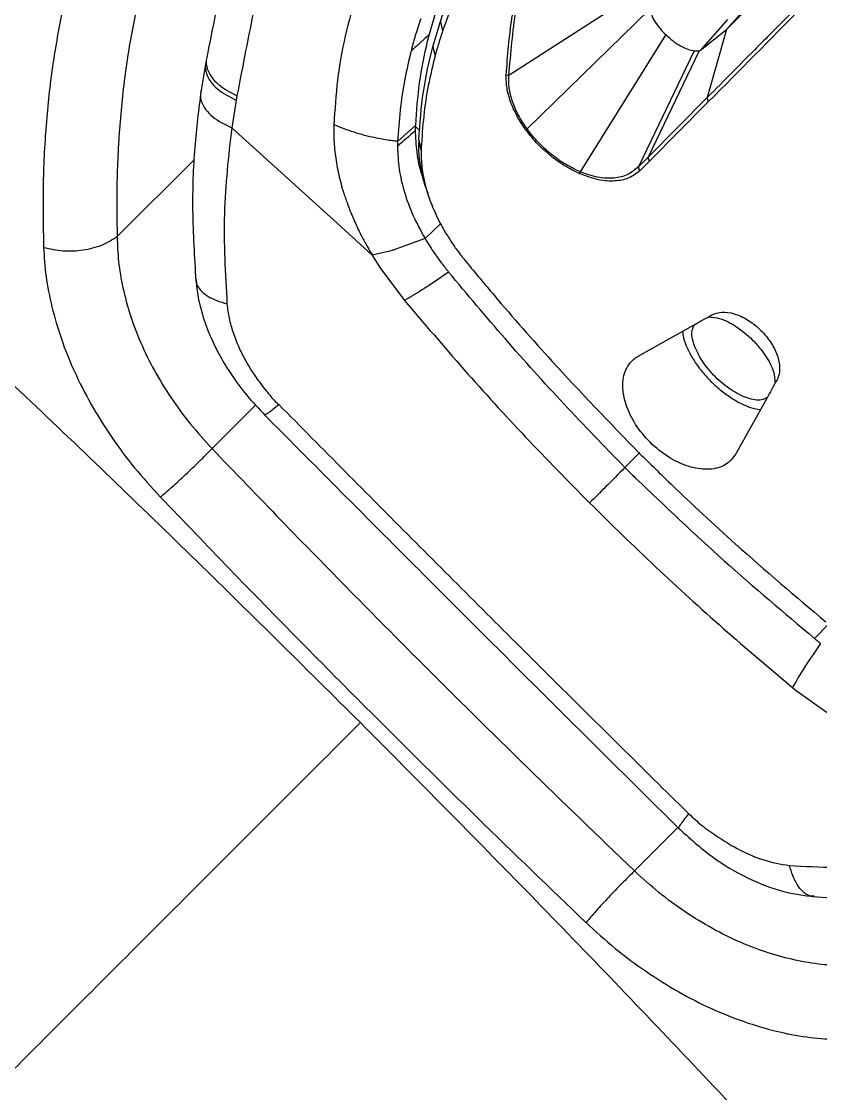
# Model space of a CAD drawing. Extents: x 939 to 1039, y 781 to 934.
# Drawn here: x 1017.24 to 1020.95, y 868.521 to 873.499 of the extents above; entities that cross this region are included whole.
import ezdxf

# ---------------------------------------------------------------- set-up
doc = ezdxf.new("R2010")
doc.units = 0
doc.header["$MEASUREMENT"] = 0
doc.layers.add('1', color=4, linetype='Continuous')

# ---------------------------------------------------------------- blocks, each defined once
blk = doc.blocks.new('Envoy')
at = {"layer": '1', "color": 3, "linetype": 'Continuous', "lineweight": 25}
for p, q in [((81.4912, 74.488), (80.8489, 74.0742)), ((82.0471, 74.4763), (81.859, 74.2867)), ((81.9864, 74.4305), (81.859, 74.2867)), ((80.4708, 74.2326), (80.5194, 74.4003)), ((81.5011, 74.3792), (80.9334, 73.8252)), ((80.4952, 74.2072), (80.5308, 74.3241)), ((80.5307, 74.3241), (80.5414, 74.2804)), ((81.8642, 74.333), (81.7381, 74.1909)), ((81.7381, 74.1909), (81.859, 74.2867)), ((81.859, 74.2867), (81.77, 73.9713)), ((81.5771, 74.2631), (81.1795, 73.6264)), ((80.4952, 74.2072), (80.5061, 74.1652)), ((81.7093, 74.188), (81.4505, 73.6501)), ((81.7323, 74.1884), (81.4955, 73.6951)), ((81.7093, 74.188), (81.7323, 74.1884)), ((81.7323, 74.1884), (81.7381, 74.1909)), ((79.4415, 74.1347), (79.4185, 73.9967)), ((79.5865, 73.9794), (79.5827, 73.9586)), ((81.77, 73.9713), (81.4955, 73.6951)), ((79.5828, 73.9587), (79.5622, 73.831)), ((81.7763, 73.9522), (81.5019, 73.676)), ((79.5622, 73.831), (80.0523, 73.3885)), ((80.4161, 73.8433), (80.3324, 73.7678)), ((80.4153, 73.8194), (80.4157, 73.8368)), ((80.4157, 73.8368), (80.416, 73.8433)), ((80.4308, 73.7738), (80.4304, 73.7616)), ((80.4419, 73.7371), (80.4308, 73.7738)), ((80.4304, 73.7616), (80.4414, 73.7255)), ((80.4419, 73.7371), (80.4414, 73.7255)), ((79.03, 73.3256), (79.3886, 73.6842)), ((81.4955, 73.6951), (81.4505, 73.6501)), ((81.5019, 73.676), (81.457, 73.6313)), ((80.4629, 73.5537), (80.4721, 73.5252)), ((80.0523, 73.3884), (80.2147, 73.2387)), ((80.4597, 73.3166), (80.5316, 73.385)), ((80.5474, 73.3564), (80.5534, 73.3461)), ((80.4596, 73.3166), (80.3194, 73.2651)), ((80.2954, 73.2579), (80.2148, 73.2388)), ((80.2148, 73.2388), (80.2502, 73.1826)), ((80.2502, 73.1826), (80.3644, 73.0295)), ((81.4491, 72.7701), (81.7088, 72.9161)), ((82.0478, 72.5777), (81.9029, 72.317)), ((79.4708, 72.3414), (79.6731, 72.5436)), ((82.333, 71.5265), (82.2677, 71.4598)), ((82.1652, 71.2316), (82.1775, 71.2215)), ((82.1775, 71.2215), (82.3747, 71.0824)), ((81.6389, 70.6898), (81.6841, 70.6453)), ((81.6335, 70.5818), (81.4319, 70.3803))]:
    blk.add_line(p, q, dxfattribs=at)
at = {"layer": '1', "color": 3, "linetype": 'Continuous', "lineweight": 25, "flags": 128}
blk.add_lwpolyline([(81.3872, 72.2532), (81.4399, 72.3058), (81.4569, 72.3227)], dxfattribs=at)
at = {"layer": '1', "color": 3, "linetype": 'Continuous', "lineweight": 25}
for centre, radius, start, end in [((80.8479, 74.1005), 0.0264, 244.5102, 272.137), ((81.79, 73.9674), 0.0204, 168.8952, 227.8225), ((80.9121, 73.861), 0.0417, 290.4922, 300.7101), ((81.5156, 73.6912), 0.0205, 169.0286, 228.0138), ((81.2091, 73.6171), 0.031, 162.5275, 179.5576), ((81.471, 73.6467), 0.0207, 170.5445, 227.7384)]:
    blk.add_arc(centre, radius, start, end, dxfattribs=at)
for points, knots in [([(89.328, 72.7152), (89.2397, 72.8472), (89.0613, 73.1138), (88.7803, 73.5116), (88.4858, 73.9122), (88.1769, 74.3146), (87.8627, 74.707), (87.4882, 75.1562), (87.0421, 75.6661), (86.5027, 76.2493), (85.999, 76.7651), (85.5506, 77.2057), (85.1753, 77.5621), (84.8055, 77.9012), (84.4419, 78.2231), (84.0738, 78.5375), (83.6188, 78.9116), (83.0729, 79.3368), (82.4454, 79.7963), (82.0222, 80.0809), (81.8136, 80.2212)], [0, 0, 0, 0, 0.044709, 0.090349, 0.13691, 0.18438, 0.232745, 0.277955, 0.348418, 0.422679, 0.500679, 0.550525, 0.598903, 0.645795, 0.691185, 0.735062, 0.781563, 0.856423, 0.929252, 1, 1, 1, 1]), ([(80.1594, 71.0689), (79.8983, 71.328), (79.3762, 71.8462), (78.5803, 72.6096), (77.7755, 73.3617), (76.9608, 74.1), (76.1361, 74.8234), (75.3005, 75.5291), (74.4545, 76.2171), (73.8803, 76.6564), (73.5933, 76.876)], [0, 0, 0, 0, 0.125105, 0.250193, 0.375244, 0.500245, 0.625199, 0.750134, 0.875077, 1, 1, 1, 1]), ([(84.6635, 76.8839), (84.6478, 76.8681), (84.6149, 76.835), (84.5621, 76.7819), (84.5039, 76.7234), (84.4398, 76.6589), (84.3698, 76.5885), (84.2897, 76.508), (84.2072, 76.425), (84.1239, 76.3413), (84.0461, 76.263), (83.9697, 76.1861), (83.905, 76.121), (83.8517, 76.0673), (83.8069, 76.0223), (83.7593, 75.9743), (83.7087, 75.9234), (83.6551, 75.8693), (83.5733, 75.7868), (83.464, 75.6766), (83.3184, 75.53), (83.161, 75.3716), (82.9909, 75.2005), (82.8182, 75.0267), (82.682, 74.8896), (82.5835, 74.7905), (82.5218, 74.7284), (82.4578, 74.6639), (82.3914, 74.5971), (82.3226, 74.5278), (82.2658, 74.4706), (82.2219, 74.4264), (82.1848, 74.389), (82.135, 74.339), (82.0674, 74.2709), (81.9835, 74.1864), (81.8829, 74.0851), (81.8094, 74.011), (81.77, 73.9713)], [0, 0, 0, 0, 0.020725, 0.043459, 0.068203, 0.094957, 0.123719, 0.154491, 0.191833, 0.221797, 0.251605, 0.281257, 0.308509, 0.323986, 0.340419, 0.357809, 0.376156, 0.395459, 0.415718, 0.463883, 0.511317, 0.567457, 0.624789, 0.681766, 0.736941, 0.755717, 0.775071, 0.795005, 0.815518, 0.83661, 0.858281, 0.867297, 0.876345, 0.891858, 0.911979, 0.93671, 0.96605, 1, 1, 1, 1]), ([(84.668, 76.8614), (84.5714, 76.7645), (84.3782, 76.5706), (84.0587, 76.2507), (83.7216, 75.9129), (83.3681, 75.5577), (82.9987, 75.1868), (82.6116, 74.7965), (82.2074, 74.3879), (81.92, 74.0974), (81.7763, 73.9522)], [0, 0, 0, 0, 0.1249883, 0.249985, 0.3749887, 0.4999977, 0.625005, 0.7500087, 0.8750078, 1, 1, 1, 1]), ([(80.0003, 76.2756), (79.9544, 76.1386), (79.863, 75.8661), (79.7396, 75.4377), (79.6282, 75.0058), (79.5303, 74.5813), (79.4733, 74.2945), (79.4459, 74.1567)], [0, 0, 0, 0, 0.213221, 0.424082, 0.62653, 0.820517, 1, 1, 1, 1]), ([(80.1175, 76.0571), (80.0733, 75.9234), (79.9859, 75.6591), (79.8684, 75.2422), (79.7624, 74.8219), (79.6678, 74.4031), (79.6132, 74.1183), (79.5865, 73.9794)], [0, 0, 0, 0, 0.212679, 0.420297, 0.622338, 0.815746, 1, 1, 1, 1]), ([(80.5307, 74.3241), (80.6014, 74.5286), (80.7419, 74.9354), (80.8772, 75.3148), (80.9444, 75.5036)], [0, 0, 0, 0, 0.5026966, 1, 1, 1, 1]), ([(80.9539, 75.4572), (80.9398, 75.4178), (80.8692, 75.2207), (80.7332, 74.8358), (80.6079, 74.4729), (80.5414, 74.2804)], [0, 0, 0, 0, 0.105019, 0.525131, 1, 1, 1, 1]), ([(80.8365, 74.0767), (80.8397, 74.1212), (80.8462, 74.2104), (80.8618, 74.3367), (80.8809, 74.4538), (80.9029, 74.5624), (80.9202, 74.6305), (80.9289, 74.6647)], [0, 0, 0, 0, 0.214248, 0.429537, 0.629104, 0.813522, 1, 1, 1, 1]), ([(80.8489, 74.0742), (80.8577, 74.1771), (80.8754, 74.3828), (80.9196, 74.5682), (80.9417, 74.6609)], [0, 0, 0, 0, 0.500013, 1, 1, 1, 1]), ([(79.126, 74.4164), (79.1091, 74.3319), (79.0753, 74.1624), (79.0443, 73.8942), (79.0267, 73.616), (79.0289, 73.4227), (79.03, 73.3256)], [0, 0, 0, 0, 0.247537, 0.496581, 0.746973, 1, 1, 1, 1]), ([(80.1453, 74.4574), (80.1253, 74.3914), (80.0861, 74.2623), (80.0504, 74.0567), (80.0411, 73.9145), (80.0365, 73.8448)], [0, 0, 0, 0, 0.347928, 0.680176, 1, 1, 1, 1]), ([(78.7803, 74.3986), (78.7634, 74.3117), (78.7295, 74.1373), (78.6994, 73.8612), (78.6832, 73.5747), (78.6868, 73.3756), (78.6886, 73.2755)], [0, 0, 0, 0, 0.247492, 0.496504, 0.746914, 1, 1, 1, 1]), ([(81.5011, 74.3792), (81.5042, 74.3701), (81.5106, 74.352), (81.5284, 74.3202), (81.551, 74.2898), (81.5692, 74.2711), (81.5771, 74.2631)], [0, 0, 0, 0, 0.247931, 0.498181, 0.783936, 1, 1, 1, 1]), ([(80.4394, 74.336), (80.4303, 74.3088), (80.4139, 74.2602), (80.4004, 74.2094), (80.3945, 74.1871)], [0, 0, 0, 0, 0.559983, 1, 1, 1, 1]), ([(80.5414, 74.2804), (80.5377, 74.2697), (80.5305, 74.2483), (80.5185, 74.2101), (80.5107, 74.1821), (80.5061, 74.1652)], [0, 0, 0, 0, 0.284317, 0.568635, 1, 1, 1, 1]), ([(80.4781, 74.2621), (80.4705, 74.2552), (80.4505, 74.2373), (80.4226, 74.2123), (80.4024, 74.1942), (80.3945, 74.1871)], [0, 0, 0, 0, 0.274346, 0.716813, 1, 1, 1, 1]), ([(80.4161, 73.8433), (80.4208, 73.9093), (80.4305, 74.0444), (80.4572, 74.169), (80.4708, 74.2326)], [0, 0, 0, 0, 0.489256, 1, 1, 1, 1]), ([(81.5771, 74.2631), (81.5882, 74.2529), (81.6106, 74.2325), (81.6465, 74.2095), (81.681, 74.1935), (81.6999, 74.1899), (81.7093, 74.188)], [0, 0, 0, 0, 0.250859, 0.501963, 0.752116, 1, 1, 1, 1]), ([(80.3945, 74.1871), (80.3843, 74.144), (80.3634, 74.055), (80.3425, 73.9149), (80.3358, 73.8161), (80.3324, 73.7678)], [0, 0, 0, 0, 0.323848, 0.669229, 1, 1, 1, 1]), ([(80.4308, 73.7738), (80.4361, 73.8496), (80.4465, 74.0011), (80.479, 74.1385), (80.4952, 74.2072)], [0, 0, 0, 0, 0.500677, 1, 1, 1, 1]), ([(79.443, 74.1345), (79.4419, 74.1306), (79.437, 74.1142), (79.4426, 74.0831), (79.4619, 74.0448), (79.5051, 73.9987), (79.5517, 73.9746), (79.5827, 73.9586)], [0, 0, 0, 0, 0.059503, 0.248708, 0.437935, 0.626449, 1, 1, 1, 1]), ([(79.4472, 74.1564), (79.446, 74.1523), (79.4411, 74.1358), (79.4467, 74.1045), (79.4659, 74.0662), (79.5089, 74.0198), (79.5556, 73.9956), (79.5866, 73.9795)], [0, 0, 0, 0, 0.0623232, 0.2503602, 0.4384069, 0.6268717, 1, 1, 1, 1]), ([(80.5061, 74.1652), (80.495, 74.1196), (80.473, 74.0294), (80.4516, 73.8863), (80.4451, 73.7869), (80.4419, 73.7371)], [0, 0, 0, 0, 0.337338, 0.668104, 1, 1, 1, 1]), ([(80.9267, 73.822), (80.9178, 73.8348), (80.9, 73.8605), (80.8792, 73.8985), (80.8627, 73.9349), (80.8474, 73.9783), (80.8363, 74.0269), (80.8365, 74.0609), (80.8365, 74.0767)], [0, 0, 0, 0, 0.149202, 0.299548, 0.431286, 0.563439, 0.796226, 1, 1, 1, 1]), ([(80.9334, 73.8252), (80.9193, 73.8463), (80.8911, 73.8886), (80.8638, 73.9536), (80.8474, 74.0169), (80.8484, 74.0551), (80.8489, 74.0742)], [0, 0, 0, 0, 0.250339, 0.500607, 0.750597, 1, 1, 1, 1]), ([(79.4194, 74.0026), (79.4085, 73.9158), (79.3857, 73.7343), (79.3758, 73.4405), (79.3888, 73.2303), (79.3956, 73.1211)], [0, 0, 0, 0, 0.305748, 0.639272, 1, 1, 1, 1]), ([(79.4197, 73.9973), (79.419, 73.9949), (79.4147, 73.9802), (79.4205, 73.9511), (79.4399, 73.9138), (79.4836, 73.869), (79.5308, 73.8462), (79.5622, 73.831)], [0, 0, 0, 0, 0.038548, 0.2314, 0.424262, 0.617517, 1, 1, 1, 1]), ([(79.5622, 73.831), (79.547, 73.6991), (79.5167, 73.4353), (79.5323, 73.1537), (79.5401, 73.013)], [0, 0, 0, 0, 0.500076, 1, 1, 1, 1]), ([(80.0365, 73.8448), (80.0361, 73.8312), (80.0354, 73.8043), (80.0371, 73.7629), (80.0407, 73.721), (80.0463, 73.6786), (80.054, 73.6359), (80.0637, 73.5929), (80.073, 73.5579), (80.0845, 73.5199), (80.1019, 73.4685), (80.1283, 73.4035), (80.1581, 73.3409), (80.1821, 73.2954), (80.2005, 73.2628), (80.2109, 73.2453), (80.2148, 73.2388)], [0, 0, 0, 0, 0.072694, 0.144987, 0.216834, 0.288196, 0.359118, 0.429756, 0.500262, 0.529871, 0.614602, 0.748362, 0.841862, 0.915215, 0.968015, 1, 1, 1, 1]), ([(80.3324, 73.7678), (80.3324, 73.7678), (80.3324, 73.7678), (80.3323, 73.7678), (80.3322, 73.7678), (80.3316, 73.7679), (80.3291, 73.7681), (80.3194, 73.7691), (80.298, 73.7716), (80.2615, 73.7773), (80.1989, 73.7895), (80.1207, 73.811), (80.0633, 73.834), (80.0365, 73.8448)], [0, 0, 0, 0, 0.000015, 0.000135, 0.000442, 0.001602, 0.006097, 0.023807, 0.094288, 0.212026, 0.377011, 0.709149, 1, 1, 1, 1]), ([(80.4153, 73.8193), (80.4143, 73.8184), (80.3864, 73.7932), (80.3585, 73.768), (80.3317, 73.7436)], [0, 0, 0, 0, 0.035907, 1, 1, 1, 1]), ([(80.4502, 73.6007), (80.4489, 73.6041), (80.4342, 73.6434), (80.4202, 73.7182), (80.417, 73.7853), (80.4153, 73.8194)], [0, 0, 0, 0, 0.044304, 0.515732, 1, 1, 1, 1]), ([(80.4157, 73.8368), (80.4196, 73.8322), (80.4255, 73.8252), (80.4327, 73.8211), (80.4352, 73.8196)], [0, 0, 0, 0, 0.6506248, 1, 1, 1, 1]), ([(81.1781, 73.6173), (81.1537, 73.6293), (81.1081, 73.6517), (81.0428, 73.6991), (80.9806, 73.7544), (80.9454, 73.7985), (80.9267, 73.822)], [0, 0, 0, 0, 0.259644, 0.48741, 0.727309, 1, 1, 1, 1]), ([(81.1795, 73.6264), (81.1566, 73.6374), (81.1107, 73.6593), (81.0447, 73.7069), (80.9834, 73.7621), (80.9501, 73.8041), (80.9334, 73.8252)], [0, 0, 0, 0, 0.249746, 0.499734, 0.749875, 1, 1, 1, 1]), ([(80.3324, 73.7678), (80.3322, 73.7633), (80.3318, 73.7553), (80.3317, 73.7472), (80.3317, 73.7436)], [0, 0, 0, 0, 0.560023, 1, 1, 1, 1]), ([(80.3317, 73.7436), (80.333, 73.7095), (80.3357, 73.6413), (80.3615, 73.5326), (80.401, 73.4233), (80.4403, 73.3518), (80.4597, 73.3166)], [0, 0, 0, 0, 0.254351, 0.507214, 0.7567, 1, 1, 1, 1]), ([(80.464, 73.5534), (80.4617, 73.5595), (80.452, 73.5854), (80.4411, 73.6367), (80.4308, 73.7007), (80.4305, 73.7432), (80.4304, 73.7616)], [0, 0, 0, 0, 0.084137, 0.354899, 0.722435, 1, 1, 1, 1]), ([(80.4414, 73.7255), (80.4418, 73.6992), (80.4427, 73.646), (80.4599, 73.5609), (80.4888, 73.4731), (80.5202, 73.4046), (80.5421, 73.3658), (80.5474, 73.3564)], [0, 0, 0, 0, 0.229001, 0.462523, 0.691533, 0.925262, 1, 1, 1, 1]), ([(81.457, 73.6313), (81.4402, 73.6183), (81.4083, 73.5936), (81.3411, 73.5809), (81.2645, 73.5854), (81.2075, 73.6065), (81.1781, 73.6173)], [0, 0, 0, 0, 0.261199, 0.495271, 0.739791, 1, 1, 1, 1]), ([(81.4505, 73.6501), (81.4349, 73.6367), (81.4035, 73.6098), (81.3378, 73.594), (81.262, 73.597), (81.207, 73.6166), (81.1795, 73.6264)], [0, 0, 0, 0, 0.249029, 0.498683, 0.749024, 1, 1, 1, 1]), ([(78.6886, 73.2755), (78.7179, 73.2689), (78.7766, 73.2558), (78.8729, 73.2608), (78.9632, 73.2831), (79.0077, 73.3114), (79.03, 73.3256)], [0, 0, 0, 0, 0.25, 0.500003, 0.750003, 1, 1, 1, 1]), ([(79.03, 73.3256), (79.0314, 73.2872), (79.0343, 73.2094), (79.0551, 73.0873), (79.0891, 72.961), (79.138, 72.8319), (79.2013, 72.7026), (79.2789, 72.5759), (79.3681, 72.4539), (79.4367, 72.3787), (79.4708, 72.3414)], [0, 0, 0, 0, 0.117483, 0.238092, 0.361608, 0.487618, 0.615462, 0.744226, 0.872816, 1, 1, 1, 1]), ([(80.5534, 73.3461), (80.5619, 73.3323), (80.5788, 73.3045), (80.6106, 73.2583), (80.6356, 73.2268), (80.6501, 73.2086)], [0, 0, 0, 0, 0.295485, 0.590972, 1, 1, 1, 1]), ([(78.6886, 73.2755), (78.6915, 73.2309), (78.6974, 73.1403), (78.7254, 72.9978), (78.7689, 72.8498), (78.8297, 72.6982), (78.9073, 72.5457), (79.0011, 72.3957), (79.1084, 72.2508), (79.1903, 72.161), (79.231, 72.1163)], [0, 0, 0, 0, 0.116967, 0.237227, 0.360541, 0.486524, 0.614491, 0.743511, 0.872445, 1, 1, 1, 1]), ([(80.4597, 73.3166), (80.4668, 73.3046), (80.4812, 73.2808), (80.4971, 73.2573), (80.5051, 73.2456)], [0, 0, 0, 0, 0.499997, 1, 1, 1, 1]), ([(80.3194, 73.2651), (80.3149, 73.2637), (80.3068, 73.2612), (80.2989, 73.2589), (80.2954, 73.2579)], [0, 0, 0, 0, 0.559864, 1, 1, 1, 1]), ([(80.5051, 73.2456), (80.5152, 73.2312), (80.5355, 73.2025), (80.5578, 73.1748), (80.569, 73.1609)], [0, 0, 0, 0, 0.499989, 1, 1, 1, 1]), ([(80.6501, 73.2086), (80.6933, 73.1566), (80.823, 73.0006), (81.0862, 72.7004), (81.3177, 72.4612), (81.454, 72.3204)], [0, 0, 0, 0, 0.170504, 0.511639, 1, 1, 1, 1]), ([(79.3948, 73.131), (79.3974, 73.1055), (79.4031, 73.0501), (79.4255, 72.9592), (79.4599, 72.865), (79.506, 72.7708), (79.5618, 72.6799), (79.6315, 72.5854), (79.688, 72.5259), (79.7171, 72.4951)], [0, 0, 0, 0, 0.117073, 0.25413, 0.411364, 0.542386, 0.684381, 0.837014, 1, 1, 1, 1]), ([(79.397, 73.1266), (79.3973, 73.12), (79.398, 73.1017), (79.4169, 73.0745), (79.4599, 73.0385), (79.5081, 73.0232), (79.5401, 73.013)], [0, 0, 0, 0, 0.1241573, 0.3438491, 0.564115, 1, 1, 1, 1]), ([(80.569, 73.1609), (80.5371, 73.1387), (80.4733, 73.0943), (80.4183, 73.0612), (80.3907, 73.0446)], [0, 0, 0, 0, 0.499577, 1, 1, 1, 1]), ([(81.3872, 72.2532), (81.2922, 72.3512), (81.1024, 72.5472), (80.829, 72.8506), (80.6556, 73.0574), (80.569, 73.1609)], [0, 0, 0, 0, 0.333457, 0.66677, 1, 1, 1, 1]), ([(80.3907, 73.0446), (80.3858, 73.0417), (80.3769, 73.0366), (80.3682, 73.0316), (80.3644, 73.0295)], [0, 0, 0, 0, 0.560885, 1, 1, 1, 1]), ([(80.3644, 73.0295), (80.4555, 72.9222), (80.6376, 72.7076), (80.9247, 72.3933), (81.1239, 72.1904), (81.2235, 72.0889)], [0, 0, 0, 0, 0.3333297, 0.6666638, 1, 1, 1, 1]), ([(79.54, 73.0129), (79.5427, 72.991), (79.5482, 72.9475), (79.5672, 72.8798), (79.5925, 72.8151), (79.6228, 72.7542), (79.6562, 72.6981), (79.6905, 72.65), (79.7202, 72.612), (79.7412, 72.5858), (79.7599, 72.5638), (79.7733, 72.5521), (79.7808, 72.5455)], [0, 0, 0, 0, 0.141775, 0.282082, 0.422881, 0.542444, 0.659488, 0.775382, 0.852239, 0.910185, 0.949485, 1, 1, 1, 1]), ([(81.7918, 72.9624), (81.8066, 72.9679), (81.8362, 72.9789), (81.8949, 72.9702), (81.9563, 72.9422), (82.0145, 72.898), (82.062, 72.8424), (82.0951, 72.7816), (82.1087, 72.7229), (82.1043, 72.6832), (82.0957, 72.6653), (82.0937, 72.6611)], [0, 0, 0, 0, 0.120327, 0.242271, 0.363989, 0.48352, 0.604, 0.722108, 0.843616, 0.962696, 1, 1, 1, 1]), ([(81.7088, 72.9161), (81.7244, 72.9248), (81.7521, 72.9403), (81.7797, 72.9556), (81.7918, 72.9624)], [0, 0, 0, 0, 0.560008, 1, 1, 1, 1]), ([(81.7746, 72.9528), (81.7926, 72.9516), (81.8317, 72.9492), (81.9063, 72.9101), (81.9811, 72.8491), (82.0422, 72.7744), (82.0811, 72.7008), (82.0838, 72.6624), (82.085, 72.6452)], [0, 0, 0, 0, 0.150842, 0.327282, 0.503719, 0.68016, 0.8566, 1, 1, 1, 1]), ([(81.655, 72.8859), (81.6561, 72.8761), (81.659, 72.8516), (81.6762, 72.8065), (81.7043, 72.7542), (81.7416, 72.702), (81.786, 72.6527), (81.8354, 72.6084), (81.8876, 72.5711), (81.9398, 72.5433), (81.9842, 72.5264), (82.0081, 72.5236), (82.0172, 72.5226)], [0, 0, 0, 0, 0.070765, 0.178664, 0.286562, 0.39446, 0.502358, 0.610256, 0.718156, 0.826055, 0.933951, 1, 1, 1, 1]), ([(82.0482, 72.5785), (82.0399, 72.5737), (82.0173, 72.5608), (81.9566, 72.5726), (81.8804, 72.6103), (81.8052, 72.672), (81.7433, 72.7471), (81.7053, 72.8235), (81.6933, 72.8854), (81.7068, 72.9088), (81.712, 72.9179)], [0, 0, 0, 0, 0.081047, 0.219359, 0.357671, 0.495981, 0.634294, 0.772605, 0.910915, 1, 1, 1, 1]), ([(81.9029, 72.317), (81.8884, 72.2983), (81.8592, 72.2608), (81.7833, 72.2405), (81.6942, 72.2504), (81.6, 72.2915), (81.5124, 72.3578), (81.4408, 72.4414), (81.3927, 72.5331), (81.3729, 72.6233), (81.3839, 72.7021), (81.4155, 72.7487), (81.4422, 72.7657), (81.4491, 72.7701)], [0, 0, 0, 0, 0.09831, 0.196626, 0.294658, 0.391647, 0.487354, 0.582141, 0.676789, 0.772117, 0.868639, 0.96634, 1, 1, 1, 1]), ([(82.0937, 72.6611), (82.0851, 72.6455), (82.0699, 72.6178), (82.0545, 72.59), (82.0478, 72.5777)], [0, 0, 0, 0, 0.5600032, 1, 1, 1, 1]), ([(79.7809, 72.5456), (79.7624, 72.5305), (79.7346, 72.5077), (79.7164, 72.4967), (79.7156, 72.499), (79.7153, 72.4998)], [0, 0, 0, 0, 0.569268, 0.857029, 1, 1, 1, 1]), ([(79.7809, 72.5456), (79.9859, 72.3384), (80.3961, 71.9241), (81.0167, 71.3044), (81.4315, 70.8947), (81.639, 70.6898)], [0, 0, 0, 0, 0.333328, 0.666668, 1, 1, 1, 1]), ([(79.7139, 72.4983), (79.9254, 72.2857), (80.3521, 71.8564), (80.9946, 71.215), (81.4244, 70.7891), (81.6373, 70.578)], [0, 0, 0, 0, 0.331338, 0.668676, 1, 1, 1, 1]), ([(79.231, 72.1163), (79.2486, 72.1314), (79.2838, 72.1615), (79.348, 72.2206), (79.4136, 72.2833), (79.4518, 72.322), (79.4708, 72.3414)], [0, 0, 0, 0, 0.249995, 0.499998, 0.749997, 1, 1, 1, 1]), ([(79.4708, 72.3414), (79.5773, 72.2304), (79.7903, 72.0083), (80.1136, 71.6778), (80.4938, 71.2946), (80.9324, 70.8605), (81.2654, 70.5403), (81.4319, 70.3803)], [0, 0, 0, 0, 0.166484, 0.33319, 0.49992, 0.75, 1, 1, 1, 1]), ([(81.454, 72.3204), (81.5029, 72.2725), (81.6495, 72.1289), (81.9357, 71.8622), (82.18, 71.6556), (82.3208, 71.5366)], [0, 0, 0, 0, 0.174775, 0.524459, 1, 1, 1, 1]), ([(81.3872, 72.2532), (81.3567, 72.2227), (81.2959, 72.1616), (81.2476, 72.1131), (81.2235, 72.0889)], [0, 0, 0, 0, 0.500004, 1, 1, 1, 1]), ([(81.3872, 72.2532), (81.397, 72.2435), (81.4147, 72.2262), (81.4324, 72.209), (81.4401, 72.2014)], [0, 0, 0, 0, 0.559977, 1, 1, 1, 1]), ([(81.4401, 72.2014), (81.575, 72.073), (81.8446, 71.8161), (82.1267, 71.5786), (82.2678, 71.4598)], [0, 0, 0, 0, 0.500117, 1, 1, 1, 1]), ([(79.231, 72.1163), (79.3382, 72.0045), (79.5529, 71.7808), (79.8785, 71.4477), (80.2617, 71.0616), (80.7036, 70.6243), (81.0391, 70.3017), (81.2068, 70.1405)], [0, 0, 0, 0, 0.16648, 0.333187, 0.49992, 0.750003, 1, 1, 1, 1]), ([(81.2235, 72.0889), (81.3251, 71.9895), (81.5284, 71.7906), (81.8431, 71.5041), (82.0579, 71.3224), (82.1652, 71.2316)], [0, 0, 0, 0, 0.333337, 0.666671, 1, 1, 1, 1]), ([(82.2957, 71.4369), (82.2701, 71.3996), (82.2189, 71.325), (82.1832, 71.2627), (82.1652, 71.2316)], [0, 0, 0, 0, 0.499708, 1, 1, 1, 1]), ([(82.2678, 71.4598), (82.273, 71.4555), (82.2823, 71.4479), (82.2916, 71.4402), (82.2957, 71.4369)], [0, 0, 0, 0, 0.560002, 1, 1, 1, 1]), ([(80.1594, 71.0689), (80.0451, 70.9545), (79.8227, 70.7321), (79.4877, 70.3971), (79.1606, 70.07), (78.8382, 69.7476), (78.518, 69.4275), (78.1975, 69.107), (77.8741, 68.7836), (77.5454, 68.4548), (77.2092, 68.1186), (76.8634, 67.7728), (76.506, 67.4154), (76.1348, 67.0442), (75.7475, 66.657), (75.3418, 66.2512), (74.915, 65.8244), (74.6249, 65.5344), (74.4752, 65.3847)], [0, 0, 0, 0, 0.075348, 0.146536, 0.213747, 0.277249, 0.337424, 0.394793, 0.450038, 0.503993, 0.557616, 0.611928, 0.667936, 0.726553, 0.788552, 0.854533, 0.924924, 1, 1, 1, 1]), ([(86.0734, 64.3603), (85.8506, 64.6539), (85.405, 65.2411), (84.7056, 66.1061), (83.9875, 66.9602), (83.2508, 67.8029), (82.4983, 68.6351), (81.7314, 69.4569), (80.9527, 70.2695), (80.4239, 70.8024), (80.1594, 71.0689)], [0, 0, 0, 0, 0.124918, 0.249862, 0.374801, 0.499753, 0.624752, 0.749804, 0.874893, 1, 1, 1, 1]), ([(81.6388, 70.5794), (81.638, 70.5797), (81.6357, 70.5806), (81.6465, 70.5989), (81.6691, 70.6269), (81.6841, 70.6454)], [0, 0, 0, 0, 0.142293, 0.430329, 1, 1, 1, 1]), ([(81.6841, 70.6453), (81.7036, 70.6276), (81.7455, 70.5897), (81.8159, 70.5391), (81.9104, 70.4814), (82.0256, 70.4268), (82.1102, 70.4126), (82.1513, 70.4058)], [0, 0, 0, 0, 0.1356136, 0.2908675, 0.4558214, 0.7359141, 1, 1, 1, 1]), ([(81.6341, 70.5812), (81.6857, 70.5342), (81.7867, 70.4422), (81.9537, 70.3444), (82.1164, 70.2805), (82.22, 70.267), (82.2702, 70.2604)], [0, 0, 0, 0, 0.268384, 0.525785, 0.770176, 1, 1, 1, 1]), ([(82.2659, 70.2627), (82.2592, 70.2629), (82.2407, 70.2636), (82.2133, 70.2827), (82.1772, 70.3258), (82.1616, 70.3738), (82.1513, 70.4058)], [0, 0, 0, 0, 0.125769, 0.345981, 0.565372, 1, 1, 1, 1]), ([(82.1514, 70.4058), (82.2919, 70.3985), (82.573, 70.3838), (82.8363, 70.4151), (82.9679, 70.4308)], [0, 0, 0, 0, 0.49995, 1, 1, 1, 1]), ([(81.4319, 70.3803), (81.4125, 70.3612), (81.3738, 70.323), (81.3112, 70.2575), (81.252, 70.1932), (81.2219, 70.1581), (81.2069, 70.1405)], [0, 0, 0, 0, 0.250004, 0.499999, 0.750001, 1, 1, 1, 1]), ([(82.4161, 69.9394), (82.3778, 69.9408), (82.3, 69.9437), (82.1779, 69.9646), (82.0515, 69.9985), (81.9225, 70.0474), (81.7931, 70.1108), (81.6664, 70.1883), (81.5444, 70.2775), (81.4693, 70.3462), (81.4319, 70.3803)], [0, 0, 0, 0, 0.117479, 0.238102, 0.361621, 0.487614, 0.615442, 0.744198, 0.872802, 1, 1, 1, 1]), ([(82.2604, 70.2611), (82.3694, 70.2547), (82.5794, 70.2424), (82.8728, 70.2534), (83.0539, 70.2768), (83.1405, 70.288)], [0, 0, 0, 0, 0.360755, 0.694271, 1, 1, 1, 1]), ([(81.2069, 70.1405), (81.2515, 70.0997), (81.3413, 70.0178), (81.4863, 69.9106), (81.6362, 69.8167), (81.7887, 69.7391), (81.9404, 69.6783), (82.0883, 69.6349), (82.2309, 69.6068), (82.3214, 69.6009), (82.3661, 69.598)], [0, 0, 0, 0, 0.127563, 0.256523, 0.385529, 0.513478, 0.639446, 0.762768, 0.883036, 1, 1, 1, 1])]:
    blk.add_open_spline(points, degree=3, knots=knots, dxfattribs=at)

msp = doc.modelspace()

# ---------------------------------------------------------------- block references
at = {"layer": '1'}
msp.add_blockref('Envoy', (938.6538, 799.1744), dxfattribs=at)

doc.saveas('drawing.dxf')
